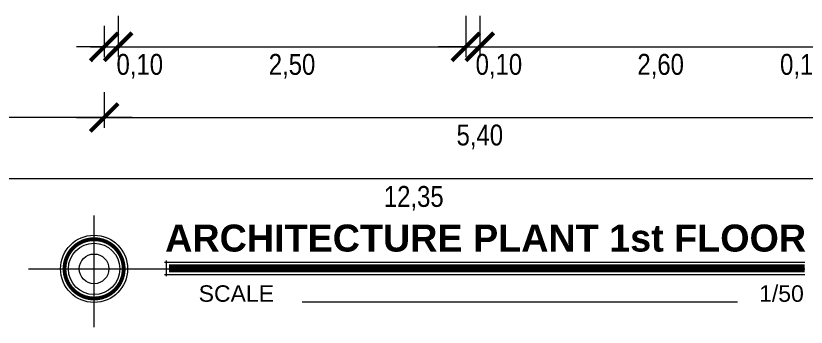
# Model space of a CAD drawing. Header units: millimetres. Extents: x 1119.4 to 1171.3, y 270.1 to 301.5.
# Drawn here: x 1123.3 to 1128.98, y 288.46 to 290.69 of the extents above; entities that cross this region are included whole.
import ezdxf

# ---------------------------------------------------------------- set-up
doc = ezdxf.new("R2010")
doc.units = ezdxf.units.MM
doc.layers.add('cotas', color=86, linetype='Continuous', lineweight=15)
doc.styles.add('FITO', font='arial.ttf')
doc.styles.get("Standard").update_dxf_attribs({"font": 'ARIALN.TTF'})

# ---------------------------------------------------------------- blocks, each defined once
blk = doc.blocks.new('_ArchTick')
at = {"color": 0, "linetype": 'ByBlock', "const_width": 0.15}
blk.add_lwpolyline([(-0.5, -0.5), (0.5, 0.5)], dxfattribs=at)

msp = doc.modelspace()

# ---------------------------------------------------------------- linework, layer by layer
at = {"layer": 'cotas'}
for p, q in [((1124.037767603041, 290.6905447776123), (1124.037767603041, 290.3934159993502)), ((1124.037767603041, 290.6905447776123), (1124.037767603041, 290.3934159993502)), ((1126.537767603041, 290.6905447776123), (1126.537767603041, 290.3934159993502)), ((1126.537767603041, 290.6905447776123), (1126.537767603041, 290.3934159993502)), ((1126.637767603041, 290.6905447776123), (1126.637767603041, 290.3934159993502)), ((1126.637767603041, 290.6905447776123), (1126.637767603041, 290.3934159993502)), ((1123.937767603041, 290.6183535485073), (1123.937767603041, 290.3934159993502)), ((1123.937767603041, 290.4684159993502), (1123.737767603041, 290.4684159993502)), ((1123.837767603041, 290.4684159993502), (1126.737767603041, 290.4684159993502)), ((1123.937767603041, 290.4684159993502), (1124.037767603041, 290.4684159993502)), ((1124.037767603041, 290.4684159993502), (1124.856901300177, 290.4684159993502)), ((1126.537767603041, 290.4684159993502), (1126.337767603041, 290.4684159993502)), ((1126.437767603041, 290.4684159993502), (1129.437767603042, 290.4684159993502)), ((1126.537767603041, 290.4684159993502), (1126.637767603041, 290.4684159993502)), ((1126.637767603041, 290.4684159993502), (1127.456901300176, 290.4684159993502)), ((1123.937767603041, 290.1434159993502), (1123.937767603041, 289.8863433058779)), ((1123.937767603041, 290.1434159993502), (1123.937767603041, 289.8863433058779)), ((1124.137767603042, 289.9613433058779), (1119.787767603041, 289.9613433058779)), ((1123.737767603041, 289.9613433058779), (1129.537767603042, 289.9613433058779)), ((1132.537767603041, 289.5204452196089), (1119.787767603041, 289.5204452196089))]:
    msp.add_line(p, q, dxfattribs=at)
at = {"layer": 'cotas', "color": 251, "linetype": 'Continuous'}
for p, q in [((1123.864752540143, 288.4559203717772), (1123.864752540143, 289.2584361183056)), ((1124.386313258567, 288.8229217992057), (1124.386313258567, 288.9348425088971)), ((1124.370959301565, 288.9224748263467), (1128.97338788221, 288.9224748263467)), ((1123.393946746144, 288.8745417767298), (1128.97338788221, 288.8745417767298)), ((1124.370959301565, 288.8337972584382), (1128.97338788221, 288.8337972584382)), ((1125.361648314275, 288.6381390855676), (1128.491155044503, 288.6381390855676))]:
    msp.add_line(p, q, dxfattribs=at)
at = {"layer": 'cotas', "const_width": 0.02771173944}
msp.add_lwpolyline([(1123.864752540143, 289.0873679344322, 1760.380359204241), (1123.865236131017, 289.087367387448, 1760.380359204241)], format="xyb", dxfattribs=at)
at = {"layer": 'cotas', "const_width": 0.05542347888000001}
msp.add_lwpolyline([(1124.40294030225, 288.878136043592), (1128.97338788221, 288.878136043592)], dxfattribs=at)
at = {"layer": 'cotas', "color": 251, "linetype": 'Continuous'}
for radius in [0.24120298008576, 0.1844493377126401, 0.1064130794496]:
    msp.add_circle((1123.864752540143, 288.8745417767298), radius, dxfattribs=at)

# ---------------------------------------------------------------- block references
at = {"layer": 'cotas', "xscale": 0.2, "yscale": 0.2, "zscale": 0.2}
for p in [(1123.937767603041, 290.4684159993502), (1126.537767603041, 290.4684159993502), (1126.537767603041, 290.4684159993502), (1123.937767603041, 289.9613433058779)]:
    msp.add_blockref('_ArchTick', p, dxfattribs=at)
at = {"layer": 'cotas', "xscale": 0.2, "yscale": 0.2, "zscale": 0.2, "rotation": 180}
for p in [(1124.037767603041, 290.4684159993502), (1124.037767603041, 290.4684159993502), (1126.637767603041, 290.4684159993502), (1126.637767603041, 290.4684159993502), (1123.937767603041, 289.9613433058779)]:
    msp.add_blockref('_ArchTick', p, dxfattribs=at)

# ---------------------------------------------------------------- texts
at = {"layer": 'cotas', "style": 'FITO'}
for s, p in [('1/50', (1128.645487119565, 288.6381390855676)), ('SCALE', (1124.61658673258, 288.6381390855676))]:
    msp.add_text(s, height=0.118236754944, dxfattribs=at).set_placement(p)
at = {"layer": 'cotas', "char_height": 0.15, "attachment_point": 5}
for s, insert in [('0,10', (1124.193151677112, 290.3282727524198)), ('2,50', (1125.287767603041, 290.3282727524198)), ('0,10', (1126.774984389441, 290.3282727524198)), ('2,60', (1127.937767603041, 290.3282727524198)), ('0,10', (1128.963426586298, 290.3282727524198)), ('5,40', (1126.637767603042, 289.8212000589475)), ('12,35', (1126.162767603041, 289.3803019726785))]:
    msp.add_mtext(s, dxfattribs=dict(at, insert=insert))
at = {"layer": 'cotas', "insert": (1124.375717478119, 289.1924501052491), "char_height": 0.19404, "width": 9.580212239320335, "attachment_point": 1}
msp.add_mtext('{\\fArial|b1|i0|c0|p34;ARCHITECTURE PLANT 1st FLOOR}', dxfattribs=at)

doc.saveas('drawing.dxf')
